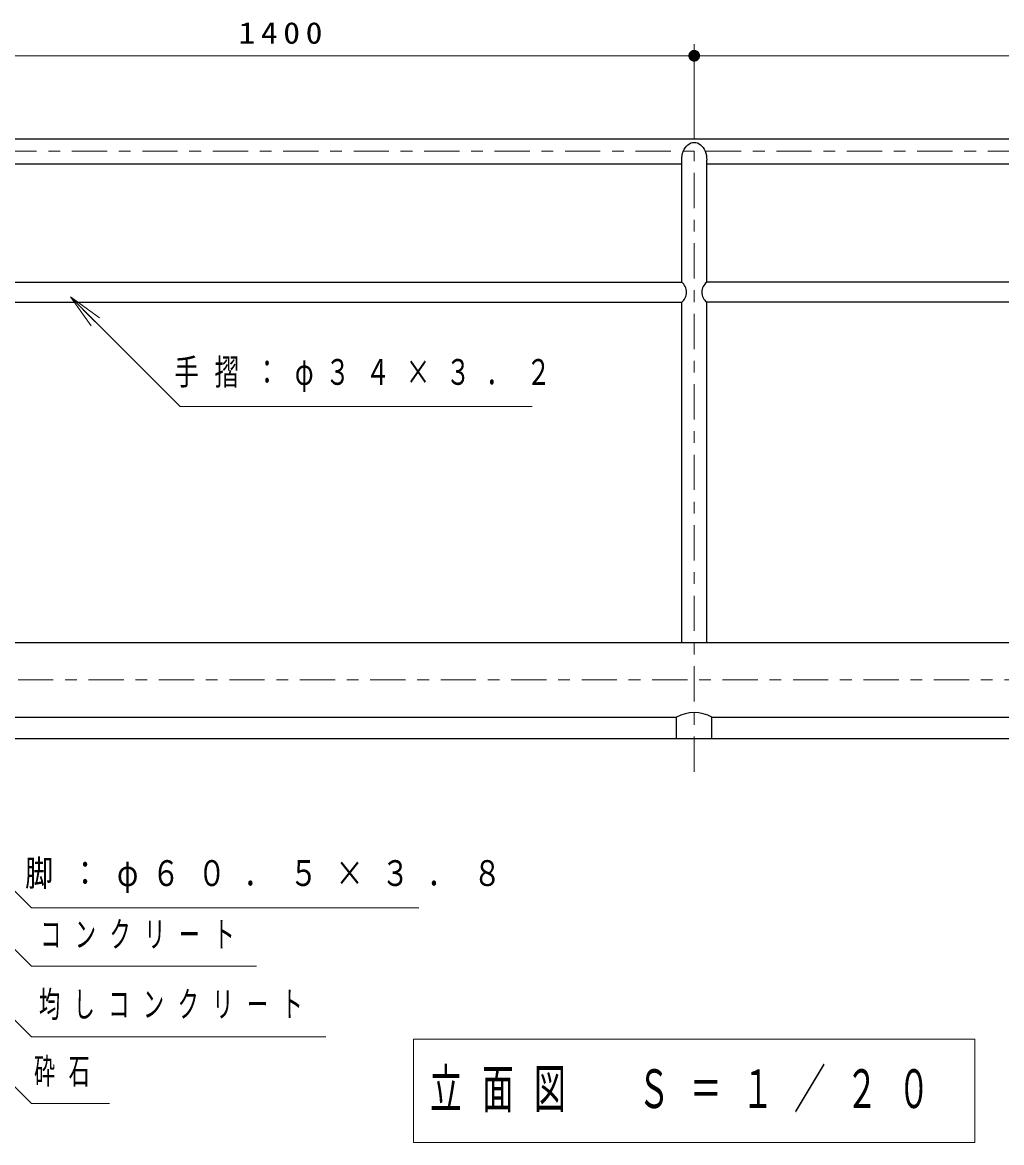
# Model space of a CAD drawing. Units: millimetres on the paper, scale 1:20. Extents: x -365 to 0, y -54 to 257.
# Drawn here: x -304.5 to -221.2, y 74.4 to 169.7 of the extents above; entities that cross this region are included whole.
import ezdxf

# ---------------------------------------------------------------- set-up
doc = ezdxf.new("R2010")
doc.units = ezdxf.units.MM
doc.linetypes.add('USER2', pattern=[6, 3, -1, 1, -1])
doc.layers.add('LY_1', color=7, linetype='Continuous', lineweight=13)
doc.styles.add('ＭＳ ゴシック', font='')
doc.styles.get('ＭＳ ゴシック').set_extended_font_data('MS Gothic')

# ---------------------------------------------------------------- blocks, each defined once
blk = doc.blocks.new('filled_dot')
at = {"color": 0, "linetype": 'Continuous', "lineweight": -2, "const_width": 1.25}
blk.add_lwpolyline([(-0.625, 0, 1), (0.625, 0, 1)], format="xyb", close=True, dxfattribs=at)

msp = doc.modelspace()

# ---------------------------------------------------------------- linework, layer by layer
at = {"layer": 'LY_1'}
for p, q in [((-247.333, 159.754), (-247.333, 167.883)), ((-317.333, 166.883), (-247.333, 166.883)), ((-247.333, 166.883), (-177.333, 166.883)), ((-298.689, 143.877), (-300.457, 146.351)), ((-300.457, 146.351), (-297.982, 144.584)), ((-300.457, 146.351), (-298.336, 144.23)), ((-271.233, 83.154), (-271.233, 74.354)), ((-223.433, 83.154), (-271.233, 83.154)), ((-223.433, 74.354), (-223.433, 83.154)), ((-271.233, 74.354), (-223.433, 74.354))]:
    msp.add_line(p, q, dxfattribs=at)
at = {"layer": 'LY_1', "lineweight": 25}
for p, q in [((-312.333, 159.822), (-182.333, 159.822)), ((-312.333, 157.687), (-248.4, 157.687)), ((-248.4, 147.604), (-248.4, 157.999)), ((-246.265, 147.604), (-246.265, 157.999)), ((-246.265, 157.687), (-182.333, 157.687)), ((-316.265, 147.604), (-248.4, 147.604)), ((-178.4, 147.604), (-246.265, 147.604)), ((-316.265, 145.904), (-248.4, 145.904)), ((-248.4, 116.929), (-248.4, 145.904)), ((-178.4, 145.904), (-246.265, 145.904)), ((-246.265, 116.929), (-246.265, 145.904)), ((-178.4, 145.904), (-246.265, 145.904)), ((-321.233, 116.929), (-173.433, 116.929)), ((-315.825, 110.579), (-248.84, 110.579)), ((-248.84, 108.754), (-248.84, 110.579)), ((-245.825, 110.579), (-178.84, 110.579)), ((-245.825, 108.754), (-245.825, 110.579)), ((-315.825, 108.754), (-166.035, 108.754))]:
    msp.add_line(p, q, dxfattribs=at)
at = {"layer": 'LY_1', "linetype": 'USER2'}
for p, q in [((-312.333, 158.754), (-182.333, 158.754)), ((-247.333, 105.917), (-247.333, 158.754)), ((-328.918, 113.754), (-166.035, 113.754))]:
    msp.add_line(p, q, dxfattribs=at)
at = {"layer": 'LY_1', "lineweight": 25}
msp.add_lwpolyline([(-248.4, 157.999), (-248.391, 158.196), (-248.364, 158.39), (-248.319, 158.577), (-248.257, 158.754), (-248.179, 158.918), (-248.087, 159.067), (-247.982, 159.197), (-247.866, 159.307), (-247.741, 159.394), (-247.609, 159.458), (-247.472, 159.496), (-247.333, 159.509), (-247.193, 159.496), (-247.056, 159.458), (-246.924, 159.394), (-246.799, 159.307), (-246.683, 159.197), (-246.578, 159.067), (-246.486, 158.918), (-246.408, 158.754), (-246.346, 158.577), (-246.301, 158.39), (-246.274, 158.196), (-246.265, 157.999)], dxfattribs=at)
at = {"layer": 'LY_1'}
for points in [[(-300.457, 146.351), (-291.122, 137.016), (-261.122, 137.016)], [(-315.825, 106.394), (-303.779, 94.348), (-270.779, 94.348)], [(-309.833, 95.429), (-303.779, 89.376), (-284.611, 89.376)], [(-307.333, 86.918), (-303.779, 83.364), (-278.717, 83.364)], [(-307.333, 81.225), (-303.779, 77.671), (-297.141, 77.671)]]:
    msp.add_lwpolyline(points, dxfattribs=at)
at = {"layer": 'LY_1', "lineweight": 25}
for centre, radius, start, end in [((-249.046, 146.754), 1.067, 307.22624, 52.77376), ((-245.619, 146.754), 1.067, 127.22624, 232.77376), ((-247.333, 107.785), 3.175, 61.65347, 118.34653)]:
    msp.add_arc(centre, radius, start, end, dxfattribs=at)

# ---------------------------------------------------------------- block references
at = {"layer": 'LY_1', "xscale": 0.4, "yscale": 0.4}
msp.add_blockref('filled_dot', (-247.333, 166.883), dxfattribs=at)
at = {"layer": 'LY_1', "xscale": 0.4, "yscale": 0.4, "rotation": 180}
msp.add_blockref('filled_dot', (-247.333, 166.883), dxfattribs=at)

# ---------------------------------------------------------------- texts
at = {"layer": 'LY_1', "style": 'ＭＳ ゴシック'}
for s, insert, char_height, attachment_point in [('\\T1.33;\\W1.15;1400', (-282.333, 167.883), 1.833, 8), ('\\T1.63;\\W0.7;手摺：φ３４×３．２', (-291.608, 139.666), 2.199, 4), ('\\T1.63;\\W0.8;脚：φ６０．５×３．８', (-304.316, 96.998), 2.199, 4), ('\\T1.64;\\W0.6;コンクリート', (-303.028, 92.026), 2.199, 4), ('\\T1.64;\\W0.6;均しコンクリート', (-303.133, 86.014), 2.199, 4), ('\\T1.64;\\W0.6;砕石', (-303.558, 80.321), 2.199, 4), ('\\T1.64;\\W0.6;立面図\u3000Ｓ＝１／２０', (-269.833, 78.754), 3.299, 4)]:
    msp.add_mtext(s, dxfattribs=dict(at, insert=insert, char_height=char_height, attachment_point=attachment_point))

doc.saveas('drawing.dxf')
